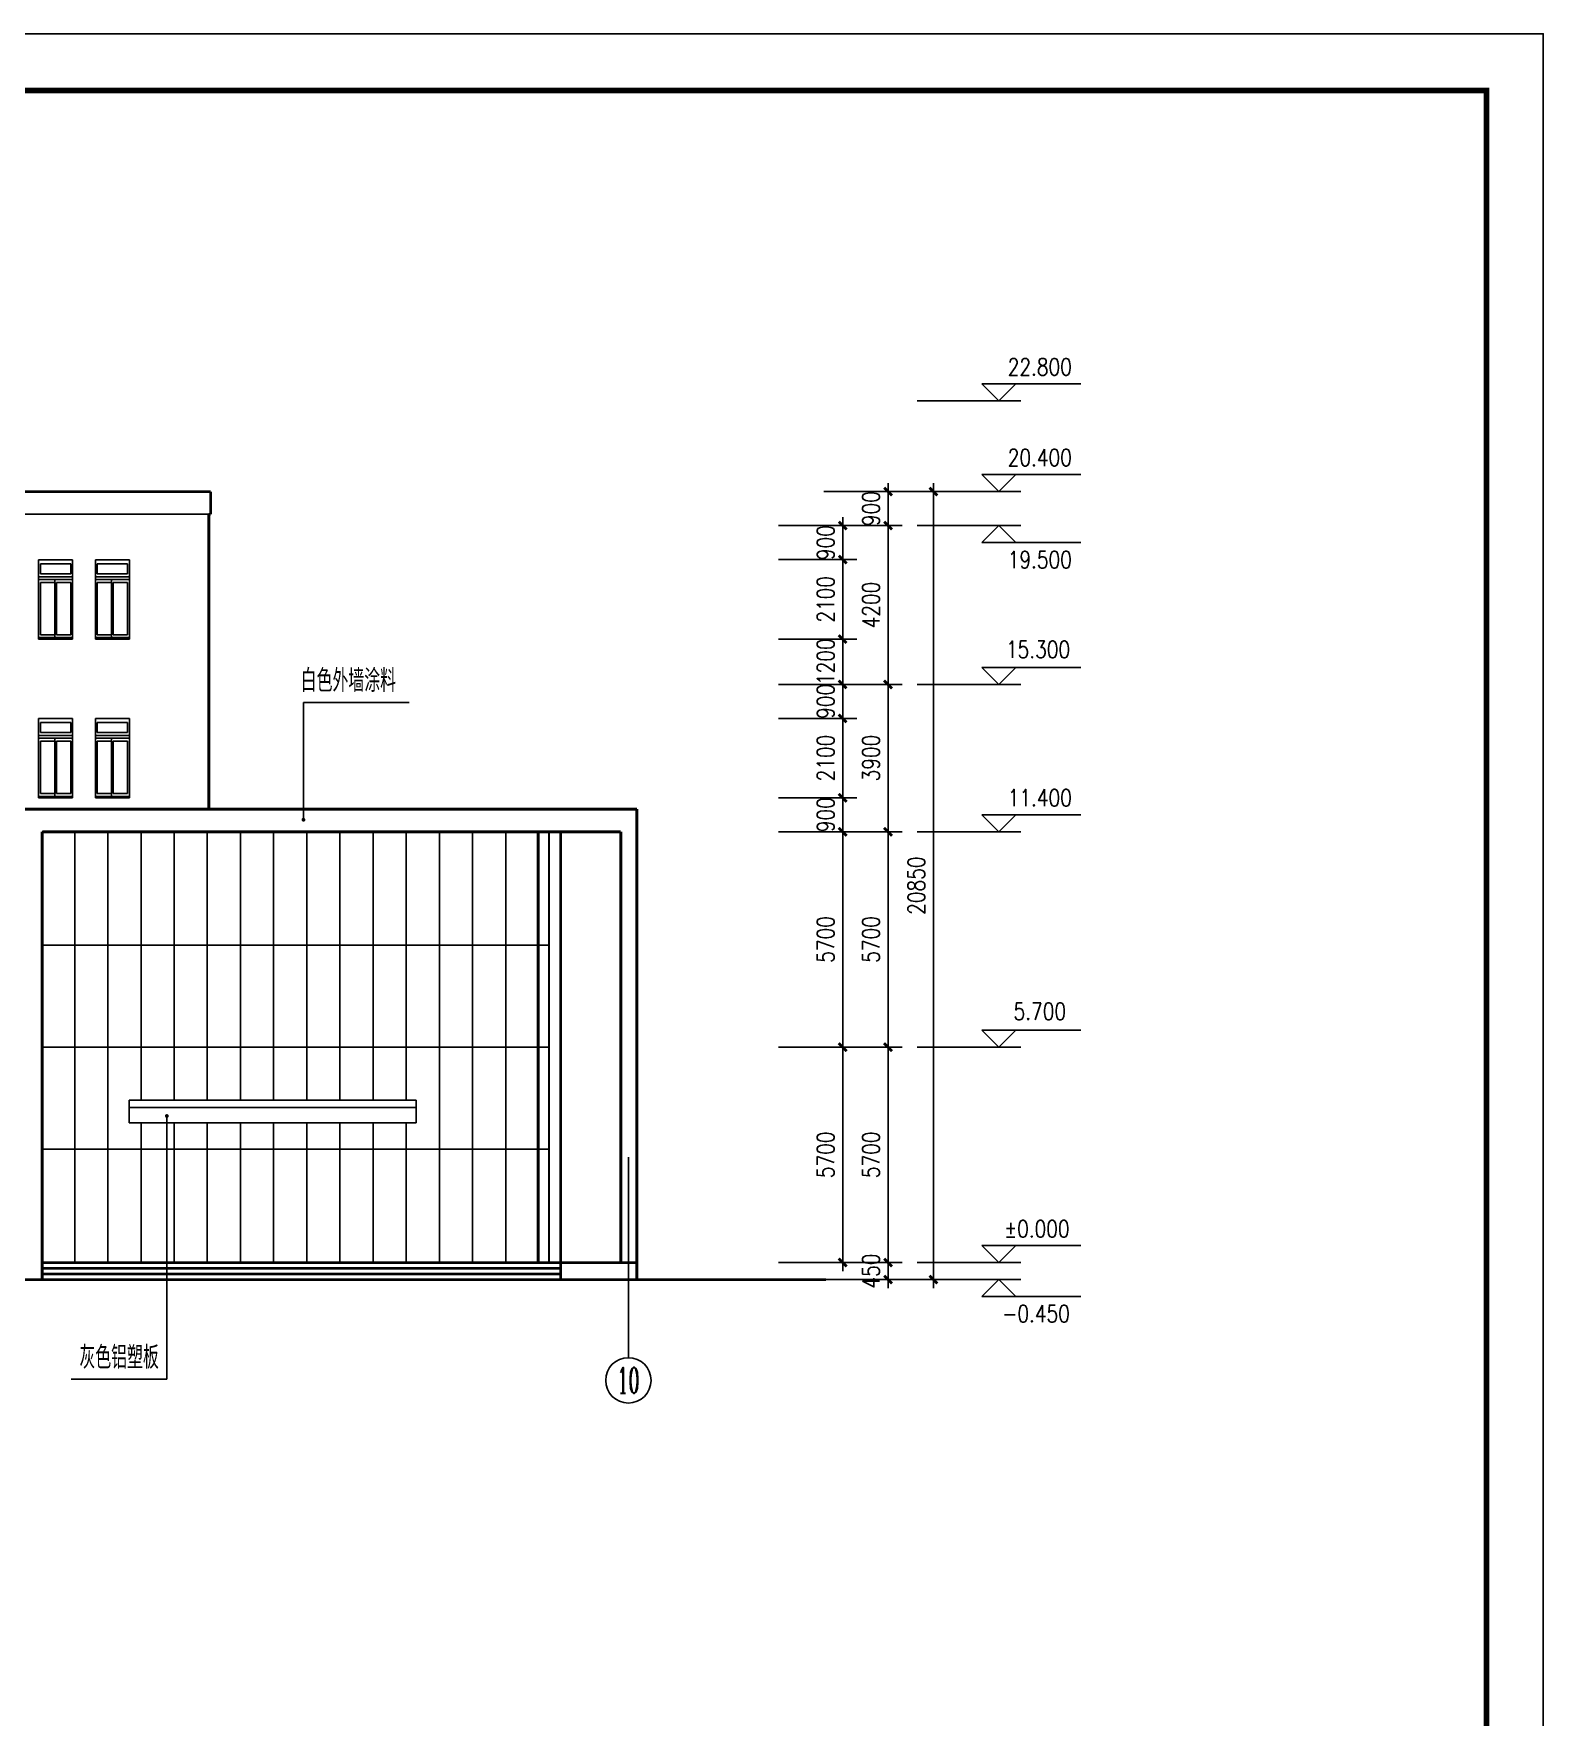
# Model space of a CAD drawing. Extents: x -55219 to 470149, y 494712 to 780039.
# Drawn here: x 30996 to 70931, y 539262 to 583812 of the extents above; entities that cross this region are included whole.
import ezdxf
from ezdxf.enums import TextEntityAlignment as Align

# ---------------------------------------------------------------- set-up
doc = ezdxf.new("R2010")
doc.units = 0
doc.header["$LTSCALE"] = 1500
doc.header["$MEASUREMENT"] = 0
doc.layers.get('0').update_dxf_attribs({"linetype": 'CONTINUOUS'})
doc.layers.get('DEFPOINTS').update_dxf_attribs({"linetype": 'CONTINUOUS'})
for name, color, linetype in [('AXIS_TEXT', 7, 'CONTINUOUS'), ('LVTRY', 6, 'CONTINUOUS'), ('PUB_TITLE', 4, 'CONTINUOUS')]:
    doc.layers.add(name, color=color, linetype=linetype)
doc.styles.add('_HZTXT', font='txt.shx', dxfattribs={"width": 0.8, "bigfont": 'hztxt.shx'})
doc.styles.add('COMPLEX', font='COMPLEX')
doc.styles.add('DIM_FONT', font='SIMPLEX.shx', dxfattribs={"width": 0.8})
doc.dimstyles.new('DIMB150', dxfattribs={"dimscale": 1.5, "dimtxt": 300, "dimasz": 1, "dimexe": 250, "dimexo": 300, "dimgap": 150, "dimtad": 1, "dimdec": 0, "dimzin": 0, "dimdsep": 46, "dimtxsty": 'DIM_FONT', "dimblk": '_DIMX', "dimcen": 0.09, "dimse2": 1, "dimclrt": 7, "dimadec": 0, "dimazin": 0, "dimtfac": 1, "dimtdec": 0, "dimtix": 1, "dimtmove": 2, "dimatfit": 3, "dimldrblk": '_DIMX', "dimfxl": 1, "dimtolj": 1, "dimtzin": 0, "dimarcsym": 0})
doc.dimstyles.new('DIMN150', dxfattribs={"dimscale": 1.5, "dimtxt": 300, "dimasz": 1, "dimexe": 250, "dimexo": 300, "dimgap": 150, "dimtad": 1, "dimdec": 0, "dimzin": 0, "dimdsep": 46, "dimtxsty": 'DIM_FONT', "dimblk": '_DIMX', "dimcen": 0.09, "dimclrt": 7, "dimadec": 0, "dimazin": 0, "dimtfac": 1, "dimtdec": 0, "dimtix": 1, "dimtmove": 2, "dimatfit": 3, "dimldrblk": '_DIMX', "dimfxl": 1, "dimtolj": 1, "dimtzin": 0, "dimarcsym": 0})

# ---------------------------------------------------------------- blocks, each defined once
blk = doc.blocks.new('_AXISO')
blk.add_circle((0, 0), 0.5)
at = {"layer": 'AXIS_TEXT', "style": 'COMPLEX', "width": 1.041667}
blk.add_attdef('A', text='', height=0.56, dxfattribs=at).set_placement((-0.25, -0.28), (0.25, -0.28), align=Align.FIT)
blk = doc.blocks.new('_DIMX')
blk.add_line((-150, 0), (150, 0))
at = {"const_width": 50}
blk.add_lwpolyline([(-70, -70), (70, 70)], dxfattribs=at)
blk = doc.blocks.new('*D744')
at = {"color": 0, "linetype": 'ByBlock'}
for p, q in [((50700, 563594), (52771, 563594)), ((52396, 563595), (52396, 563597)), ((52396, 563594), (52396, 562694)), ((50700, 562694), (52771, 562694)), ((52396, 562692), (52396, 562691))]:
    blk.add_line(p, q, dxfattribs=at)
at = {"layer": 'DEFPOINTS', "color": 0, "linetype": 'ByBlock'}
for p in [(50250, 563594), (50250, 562694), (52396, 562694)]:
    blk.add_point(p, dxfattribs=at)
at = {"color": 0, "linetype": 'ByBlock', "xscale": 1.5, "yscale": 1.5, "zscale": 1.5}
for p, rotation in [((52396, 563594), 270), ((52396, 562694), 90)]:
    blk.add_blockref('_DIMX', p, dxfattribs=dict(at, rotation=rotation))
at = {"color": 7, "linetype": 'ByBlock', "insert": (51946, 563144), "char_height": 450, "attachment_point": 5, "rotation": 90, "style": 'DIM_FONT'}
blk.add_mtext('\\A1;900', dxfattribs=at)
blk = doc.blocks.new('*D743')
at = {"color": 0, "linetype": 'ByBlock'}
for p, q in [((50700, 565694), (52771, 565694)), ((52396, 565692), (52396, 563595)), ((50700, 563594), (52771, 563594))]:
    blk.add_line(p, q, dxfattribs=at)
at = {"layer": 'DEFPOINTS', "color": 0, "linetype": 'ByBlock'}
for p in [(50250, 565694), (50250, 563594), (52396, 563594)]:
    blk.add_point(p, dxfattribs=at)
at = {"color": 0, "linetype": 'ByBlock', "xscale": 1.5, "yscale": 1.5, "zscale": 1.5}
for p, rotation in [((52396, 565694), 90), ((52396, 563594), 270)]:
    blk.add_blockref('_DIMX', p, dxfattribs=dict(at, rotation=rotation))
at = {"color": 7, "linetype": 'ByBlock', "insert": (51946, 564644), "char_height": 450, "attachment_point": 5, "rotation": 90, "style": 'DIM_FONT'}
blk.add_mtext('\\A1;2100', dxfattribs=at)
blk = doc.blocks.new('*D738')
at = {"color": 0, "linetype": 'ByBlock'}
for p, q in [((50700, 566594), (52771, 566594)), ((52396, 566595), (52396, 566597)), ((52396, 566594), (52396, 565694)), ((50700, 565694), (52771, 565694)), ((52396, 565692), (52396, 565691))]:
    blk.add_line(p, q, dxfattribs=at)
at = {"layer": 'DEFPOINTS', "color": 0, "linetype": 'ByBlock'}
for p in [(50250, 566594), (50250, 565694), (52396, 565694)]:
    blk.add_point(p, dxfattribs=at)
at = {"color": 0, "linetype": 'ByBlock', "xscale": 1.5, "yscale": 1.5, "zscale": 1.5}
for p, rotation in [((52396, 566594), 270), ((52396, 565694), 90)]:
    blk.add_blockref('_DIMX', p, dxfattribs=dict(at, rotation=rotation))
at = {"color": 7, "linetype": 'ByBlock', "insert": (51946, 566144), "char_height": 450, "attachment_point": 5, "rotation": 90, "style": 'DIM_FONT'}
blk.add_mtext('\\A1;900', dxfattribs=at)
blk = doc.blocks.new('*D742')
at = {"color": 0, "linetype": 'ByBlock'}
for p, q in [((50700, 567794), (52771, 567794)), ((52396, 567795), (52396, 567797)), ((52396, 567794), (52396, 566594)), ((50700, 566594), (52771, 566594)), ((52396, 566592), (52396, 566591))]:
    blk.add_line(p, q, dxfattribs=at)
at = {"layer": 'DEFPOINTS', "color": 0, "linetype": 'ByBlock'}
for p in [(50250, 567794), (50250, 566594), (52396, 566594)]:
    blk.add_point(p, dxfattribs=at)
at = {"color": 0, "linetype": 'ByBlock', "xscale": 1.5, "yscale": 1.5, "zscale": 1.5}
for p, rotation in [((52396, 567794), 270), ((52396, 566594), 90)]:
    blk.add_blockref('_DIMX', p, dxfattribs=dict(at, rotation=rotation))
at = {"color": 7, "linetype": 'ByBlock', "insert": (51946, 567194), "char_height": 450, "attachment_point": 5, "rotation": 90, "style": 'DIM_FONT'}
blk.add_mtext('\\A1;1200', dxfattribs=at)
blk = doc.blocks.new('*D741')
at = {"color": 0, "linetype": 'ByBlock'}
for p, q in [((50700, 569894), (52771, 569894)), ((52396, 569892), (52396, 567795)), ((50700, 567794), (52771, 567794))]:
    blk.add_line(p, q, dxfattribs=at)
at = {"layer": 'DEFPOINTS', "color": 0, "linetype": 'ByBlock'}
for p in [(50250, 569894), (50250, 567794), (52396, 567794)]:
    blk.add_point(p, dxfattribs=at)
at = {"color": 0, "linetype": 'ByBlock', "xscale": 1.5, "yscale": 1.5, "zscale": 1.5}
for p, rotation in [((52396, 569894), 90), ((52396, 567794), 270)]:
    blk.add_blockref('_DIMX', p, dxfattribs=dict(at, rotation=rotation))
at = {"color": 7, "linetype": 'ByBlock', "insert": (51946, 568844), "char_height": 450, "attachment_point": 5, "rotation": 90, "style": 'DIM_FONT'}
blk.add_mtext('\\A1;2100', dxfattribs=at)
blk = doc.blocks.new('*D737')
at = {"color": 0, "linetype": 'ByBlock'}
for p, q in [((50700, 570794), (52771, 570794)), ((52396, 570795), (52396, 570797)), ((52396, 570794), (52396, 569894)), ((50700, 569894), (52771, 569894)), ((52396, 569892), (52396, 569891))]:
    blk.add_line(p, q, dxfattribs=at)
at = {"layer": 'DEFPOINTS', "color": 0, "linetype": 'ByBlock'}
for p in [(50250, 570794), (50250, 569894), (52396, 569894)]:
    blk.add_point(p, dxfattribs=at)
at = {"color": 0, "linetype": 'ByBlock', "xscale": 1.5, "yscale": 1.5, "zscale": 1.5}
for p, rotation in [((52396, 570794), 270), ((52396, 569894), 90)]:
    blk.add_blockref('_DIMX', p, dxfattribs=dict(at, rotation=rotation))
at = {"color": 7, "linetype": 'ByBlock', "insert": (51946, 570344), "char_height": 450, "attachment_point": 5, "rotation": 90, "style": 'DIM_FONT'}
blk.add_mtext('\\A1;900', dxfattribs=at)
blk = doc.blocks.new('*D731')
at = {"color": 0, "linetype": 'ByBlock'}
for p, q in [((51900, 570794), (53971, 570794)), ((53596, 570792), (53596, 566595)), ((51900, 566594), (53971, 566594))]:
    blk.add_line(p, q, dxfattribs=at)
at = {"layer": 'DEFPOINTS', "color": 0, "linetype": 'ByBlock'}
for p in [(51450, 570794), (51450, 566594), (53596, 566594)]:
    blk.add_point(p, dxfattribs=at)
at = {"color": 0, "linetype": 'ByBlock', "xscale": 1.5, "yscale": 1.5, "zscale": 1.5}
for p, rotation in [((53596, 570794), 90), ((53596, 566594), 270)]:
    blk.add_blockref('_DIMX', p, dxfattribs=dict(at, rotation=rotation))
at = {"color": 7, "linetype": 'ByBlock', "insert": (53146, 568694), "char_height": 450, "attachment_point": 5, "rotation": 90, "style": 'DIM_FONT'}
blk.add_mtext('\\A1;4200', dxfattribs=at)
blk = doc.blocks.new('*D740')
at = {"color": 0, "linetype": 'ByBlock'}
for p, q in [((50700, 556994), (52771, 556994)), ((52396, 556992), (52396, 551295)), ((50700, 551294), (52771, 551294))]:
    blk.add_line(p, q, dxfattribs=at)
at = {"layer": 'DEFPOINTS', "color": 0, "linetype": 'ByBlock'}
for p in [(50250, 556994), (50250, 551294), (52396, 551294)]:
    blk.add_point(p, dxfattribs=at)
at = {"color": 0, "linetype": 'ByBlock', "xscale": 1.5, "yscale": 1.5, "zscale": 1.5}
for p, rotation in [((52396, 556994), 90), ((52396, 551294), 270)]:
    blk.add_blockref('_DIMX', p, dxfattribs=dict(at, rotation=rotation))
at = {"color": 7, "linetype": 'ByBlock', "insert": (51946, 554144), "char_height": 450, "attachment_point": 5, "rotation": 90, "style": 'DIM_FONT'}
blk.add_mtext('\\A1;5700', dxfattribs=at)
blk = doc.blocks.new('*D739')
at = {"color": 0, "linetype": 'ByBlock'}
for p, q in [((50700, 562694), (52771, 562694)), ((52396, 562692), (52396, 556995)), ((50700, 556994), (52771, 556994))]:
    blk.add_line(p, q, dxfattribs=at)
at = {"layer": 'DEFPOINTS', "color": 0, "linetype": 'ByBlock'}
for p in [(50250, 562694), (50250, 556994), (52396, 556994)]:
    blk.add_point(p, dxfattribs=at)
at = {"color": 0, "linetype": 'ByBlock', "xscale": 1.5, "yscale": 1.5, "zscale": 1.5}
for p, rotation in [((52396, 562694), 90), ((52396, 556994), 270)]:
    blk.add_blockref('_DIMX', p, dxfattribs=dict(at, rotation=rotation))
at = {"color": 7, "linetype": 'ByBlock', "insert": (51946, 559844), "char_height": 450, "attachment_point": 5, "rotation": 90, "style": 'DIM_FONT'}
blk.add_mtext('\\A1;5700', dxfattribs=at)
blk = doc.blocks.new('*D736')
at = {"color": 0, "linetype": 'ByBlock'}
for p, q in [((51900, 571694), (53971, 571694)), ((53596, 571695), (53596, 571697)), ((53596, 571694), (53596, 570794)), ((53596, 570792), (53596, 570791))]:
    blk.add_line(p, q, dxfattribs=at)
at = {"layer": 'DEFPOINTS', "color": 0, "linetype": 'ByBlock'}
for p in [(51450, 571694), (51450, 570794), (53596, 570794)]:
    blk.add_point(p, dxfattribs=at)
at = {"color": 0, "linetype": 'ByBlock', "xscale": 1.5, "yscale": 1.5, "zscale": 1.5}
for p, rotation in [((53596, 571694), 270), ((53596, 570794), 90)]:
    blk.add_blockref('_DIMX', p, dxfattribs=dict(at, rotation=rotation))
at = {"color": 7, "linetype": 'ByBlock', "insert": (53146, 571244), "char_height": 450, "attachment_point": 5, "rotation": 90, "style": 'DIM_FONT'}
blk.add_mtext('\\A1;900', dxfattribs=at)
blk = doc.blocks.new('*D735')
at = {"color": 0, "linetype": 'ByBlock'}
for p, q in [((51900, 566594), (53971, 566594)), ((53596, 566592), (53596, 562695)), ((51900, 562694), (53971, 562694))]:
    blk.add_line(p, q, dxfattribs=at)
at = {"layer": 'DEFPOINTS', "color": 0, "linetype": 'ByBlock'}
for p in [(51450, 566594), (51450, 562694), (53596, 562694)]:
    blk.add_point(p, dxfattribs=at)
at = {"color": 0, "linetype": 'ByBlock', "xscale": 1.5, "yscale": 1.5, "zscale": 1.5}
for p, rotation in [((53596, 566594), 90), ((53596, 562694), 270)]:
    blk.add_blockref('_DIMX', p, dxfattribs=dict(at, rotation=rotation))
at = {"color": 7, "linetype": 'ByBlock', "insert": (53146, 564644), "char_height": 450, "attachment_point": 5, "rotation": 90, "style": 'DIM_FONT'}
blk.add_mtext('\\A1;3900', dxfattribs=at)
blk = doc.blocks.new('*D734')
at = {"color": 0, "linetype": 'ByBlock'}
for p, q in [((51900, 562694), (53971, 562694)), ((53596, 562692), (53596, 556995)), ((51900, 556994), (53971, 556994))]:
    blk.add_line(p, q, dxfattribs=at)
at = {"layer": 'DEFPOINTS', "color": 0, "linetype": 'ByBlock'}
for p in [(51450, 562694), (51450, 556994), (53596, 556994)]:
    blk.add_point(p, dxfattribs=at)
at = {"color": 0, "linetype": 'ByBlock', "xscale": 1.5, "yscale": 1.5, "zscale": 1.5}
for p, rotation in [((53596, 562694), 90), ((53596, 556994), 270)]:
    blk.add_blockref('_DIMX', p, dxfattribs=dict(at, rotation=rotation))
at = {"color": 7, "linetype": 'ByBlock', "insert": (53146, 559844), "char_height": 450, "attachment_point": 5, "rotation": 90, "style": 'DIM_FONT'}
blk.add_mtext('\\A1;5700', dxfattribs=at)
blk = doc.blocks.new('*D733')
at = {"color": 0, "linetype": 'ByBlock'}
for p, q in [((51900, 556994), (53971, 556994)), ((53596, 556992), (53596, 551295)), ((51900, 551294), (53971, 551294))]:
    blk.add_line(p, q, dxfattribs=at)
at = {"layer": 'DEFPOINTS', "color": 0, "linetype": 'ByBlock'}
for p in [(51450, 556994), (51450, 551294), (53596, 551294)]:
    blk.add_point(p, dxfattribs=at)
at = {"color": 0, "linetype": 'ByBlock', "xscale": 1.5, "yscale": 1.5, "zscale": 1.5}
for p, rotation in [((53596, 556994), 90), ((53596, 551294), 270)]:
    blk.add_blockref('_DIMX', p, dxfattribs=dict(at, rotation=rotation))
at = {"color": 7, "linetype": 'ByBlock', "insert": (53146, 554144), "char_height": 450, "attachment_point": 5, "rotation": 90, "style": 'DIM_FONT'}
blk.add_mtext('\\A1;5700', dxfattribs=at)
blk = doc.blocks.new('*D732')
at = {"color": 0, "linetype": 'ByBlock'}
for p, q in [((51900, 551294), (53971, 551294)), ((53596, 551295), (53596, 551297)), ((53596, 551294), (53596, 550844)), ((51900, 550844), (53971, 550844)), ((53596, 550842), (53596, 550841))]:
    blk.add_line(p, q, dxfattribs=at)
at = {"layer": 'DEFPOINTS', "color": 0, "linetype": 'ByBlock'}
for p in [(51450, 551294), (51450, 550844), (53596, 550844)]:
    blk.add_point(p, dxfattribs=at)
at = {"color": 0, "linetype": 'ByBlock', "xscale": 1.5, "yscale": 1.5, "zscale": 1.5}
for p, rotation in [((53596, 551294), 270), ((53596, 550844), 90)]:
    blk.add_blockref('_DIMX', p, dxfattribs=dict(at, rotation=rotation))
at = {"color": 7, "linetype": 'ByBlock', "insert": (53146, 551069), "char_height": 450, "attachment_point": 5, "rotation": 90, "style": 'DIM_FONT'}
blk.add_mtext('\\A1;450', dxfattribs=at)
blk = doc.blocks.new('*D730')
at = {"color": 0, "linetype": 'ByBlock'}
for p, q in [((53100, 571694), (55171, 571694)), ((54796, 571692), (54796, 550845)), ((53100, 550844), (55171, 550844))]:
    blk.add_line(p, q, dxfattribs=at)
at = {"layer": 'DEFPOINTS', "color": 0, "linetype": 'ByBlock'}
for p in [(52650, 571694), (52650, 550844), (54796, 550844)]:
    blk.add_point(p, dxfattribs=at)
at = {"color": 0, "linetype": 'ByBlock', "xscale": 1.5, "yscale": 1.5, "zscale": 1.5}
for p, rotation in [((54796, 571694), 90), ((54796, 550844), 270)]:
    blk.add_blockref('_DIMX', p, dxfattribs=dict(at, rotation=rotation))
at = {"color": 7, "linetype": 'ByBlock', "insert": (54346, 561269), "char_height": 450, "attachment_point": 5, "rotation": 90, "style": 'DIM_FONT'}
blk.add_mtext('\\A1;20850', dxfattribs=at)

msp = doc.modelspace()

# ---------------------------------------------------------------- linework, layer by layer
at = {"layer": 'LVTRY', "color": 7}
for p, q in [((56075.7, 574543.5), (56975.7, 574543.5)), ((56525.7, 574093.5), (56075.7, 574543.5)), ((56525.7, 574543.5), (58694.2, 574543.5)), ((56975.7, 574543.5), (56525.7, 574093.5)), ((57111, 574093.5), (54368.7, 574093.5)), ((56075.7, 572143.5), (56975.7, 572143.5)), ((56525.7, 571693.5), (56075.7, 572143.5)), ((56525.7, 572143.5), (58694.2, 572143.5)), ((56975.7, 572143.5), (56525.7, 571693.5)), ((57111, 571693.5), (54368.7, 571693.5)), ((-20423.1, 571093.5), (35676.9, 571093.5)), ((57111, 570793.5), (54368.7, 570793.5)), ((56525.7, 570793.5), (56075.7, 570343.5)), ((56975.7, 570343.5), (56525.7, 570793.5)), ((56075.7, 570343.5), (56975.7, 570343.5)), ((56525.7, 570343.5), (58694.2, 570343.5)), ((31126.7, 569893.5), (31126.7, 567793.5)), ((32026.7, 569893.5), (31126.7, 569893.5)), ((32026.7, 569893.5), (31126.7, 569893.5)), ((31126.7, 569893.5), (32026.7, 569893.5)), ((32026.7, 569893.5), (31126.7, 569893.5)), ((32026.7, 569893.5), (31126.7, 569893.5)), ((31126.7, 569893.5), (31126.7, 569443.5)), ((31126.7, 569443.5), (31126.7, 569893.5)), ((31126.7, 569893.5), (31126.7, 569443.5)), ((31126.7, 569443.5), (31126.7, 569893.5)), ((31126.7, 569443.5), (31126.7, 569893.5)), ((32026.7, 569893.5), (32026.7, 567793.5)), ((32026.7, 569443.5), (32026.7, 569893.5)), ((32026.7, 569893.5), (32026.7, 569443.5)), ((32026.7, 569893.5), (32026.7, 569443.5)), ((32026.7, 569893.5), (32026.7, 569443.5)), ((32026.7, 569893.5), (32026.7, 569443.5)), ((32626.7, 569443.5), (32626.7, 569893.5)), ((32626.7, 569443.5), (32626.7, 569893.5)), ((32626.7, 569893.5), (32626.7, 569443.5)), ((32626.7, 569443.5), (32626.7, 569893.5)), ((32626.7, 569893.5), (32626.7, 569443.5)), ((33526.7, 569893.5), (32626.7, 569893.5)), ((33526.7, 569893.5), (32626.7, 569893.5)), ((32626.7, 569893.5), (33526.7, 569893.5)), ((33526.7, 569893.5), (32626.7, 569893.5)), ((33526.7, 569893.5), (32626.7, 569893.5)), ((32626.7, 569893.5), (32626.7, 567793.5)), ((33526.7, 569893.5), (33526.7, 569443.5)), ((33526.7, 569893.5), (33526.7, 569443.5)), ((33526.7, 569893.5), (33526.7, 569443.5)), ((33526.7, 569893.5), (33526.7, 569443.5)), ((33526.7, 569443.5), (33526.7, 569893.5)), ((33526.7, 569893.5), (33526.7, 567793.5)), ((31126.7, 567793.5), (31126.7, 569443.5)), ((31126.7, 567793.5), (31126.7, 569443.5)), ((31126.7, 569443.5), (32026.7, 569443.5)), ((32026.7, 569443.5), (31126.7, 569443.5)), ((32026.7, 569443.5), (31126.7, 569443.5)), ((31126.7, 569368.5), (31126.7, 567831)), ((31126.7, 569368.5), (31126.7, 567831)), ((32026.7, 569368.5), (31126.7, 569368.5)), ((32026.7, 569368.5), (31126.7, 569368.5)), ((31979.3, 569781), (31174, 569781)), ((31979.3, 569781), (31174, 569781)), ((31174, 569518.5), (31174, 569781)), ((31174, 569518.5), (31174, 569781)), ((31174, 569518.5), (31979.3, 569518.5)), ((31174, 569518.5), (31979.3, 569518.5)), ((31553, 567831), (31553, 569368.5)), ((31553, 567831), (31553, 569368.5)), ((31553, 569368.5), (32026.7, 569368.5)), ((31979.3, 569518.5), (31979.3, 569781)), ((31979.3, 569518.5), (31979.3, 569781)), ((32026.7, 569443.5), (32026.7, 567793.5)), ((32026.7, 569443.5), (32026.7, 567793.5)), ((32026.7, 567831), (32026.7, 569368.5)), ((32026.7, 569368.5), (32026.7, 567831)), ((32026.7, 569368.5), (32026.7, 567831)), ((33526.7, 569443.5), (32626.7, 569443.5)), ((33526.7, 569443.5), (32626.7, 569443.5)), ((32626.7, 569443.5), (33526.7, 569443.5)), ((32626.7, 567793.5), (32626.7, 569443.5)), ((32626.7, 567793.5), (32626.7, 569443.5)), ((33526.7, 569368.5), (32626.7, 569368.5)), ((33526.7, 569368.5), (32626.7, 569368.5)), ((32626.7, 569368.5), (32626.7, 567831)), ((32626.7, 569368.5), (32626.7, 567831)), ((32674, 569518.5), (32674, 569781)), ((32674, 569518.5), (32674, 569781)), ((33479.3, 569781), (32674, 569781)), ((33479.3, 569781), (32674, 569781)), ((32674, 569518.5), (33479.3, 569518.5)), ((32674, 569518.5), (33479.3, 569518.5)), ((33053, 569368.5), (33526.7, 569368.5)), ((33053, 567831), (33053, 569368.5)), ((33053, 567831), (33053, 569368.5)), ((33479.3, 569518.5), (33479.3, 569781)), ((33479.3, 569518.5), (33479.3, 569781)), ((33526.7, 569443.5), (33526.7, 567793.5)), ((33526.7, 569443.5), (33526.7, 567793.5)), ((33526.7, 569368.5), (33526.7, 567831)), ((33526.7, 569368.5), (33526.7, 567831)), ((33526.7, 567831), (33526.7, 569368.5)), ((31174, 569293.5), (31174, 567906)), ((31174, 569293.5), (31174, 567906)), ((31553, 569293.5), (31174, 569293.5)), ((31553, 569293.5), (31174, 569293.5)), ((31600.4, 569293.5), (31600.4, 567906)), ((31600.4, 569293.5), (31600.4, 567906)), ((31979.3, 569293.5), (31600.4, 569293.5)), ((31979.3, 569293.5), (31600.4, 569293.5)), ((31979.3, 567906), (31979.3, 569293.5)), ((31979.3, 567906), (31979.3, 569293.5)), ((33053, 569293.5), (32674, 569293.5)), ((33053, 569293.5), (32674, 569293.5)), ((32674, 569293.5), (32674, 567906)), ((32674, 569293.5), (32674, 567906)), ((33479.3, 569293.5), (33100.4, 569293.5)), ((33479.3, 569293.5), (33100.4, 569293.5)), ((33100.4, 569293.5), (33100.4, 567906)), ((33100.4, 569293.5), (33100.4, 567906)), ((33479.3, 567906), (33479.3, 569293.5)), ((33479.3, 567906), (33479.3, 569293.5)), ((31126.7, 567831), (32026.7, 567831)), ((31126.7, 567831), (32026.7, 567831)), ((32026.7, 567793.5), (31126.7, 567793.5)), ((32026.7, 567793.5), (31126.7, 567793.5)), ((32026.7, 567793.5), (31126.7, 567793.5)), ((31126.7, 567793.5), (31126.7, 567793.5)), ((31174, 567906), (31553, 567906)), ((31174, 567906), (31553, 567906)), ((32026.7, 567831), (31553, 567831)), ((31600.4, 567906), (31979.3, 567906)), ((31600.4, 567906), (31979.3, 567906)), ((32626.7, 567831), (33526.7, 567831)), ((32626.7, 567831), (33526.7, 567831)), ((32626.7, 567793.5), (32626.7, 567793.5)), ((33526.7, 567793.5), (32626.7, 567793.5)), ((33526.7, 567793.5), (32626.7, 567793.5)), ((33526.7, 567793.5), (32626.7, 567793.5)), ((32674, 567906), (33053, 567906)), ((32674, 567906), (33053, 567906)), ((33526.7, 567831), (33053, 567831)), ((33100.4, 567906), (33479.3, 567906)), ((33100.4, 567906), (33479.3, 567906)), ((56075.7, 567043.5), (56975.7, 567043.5)), ((56525.7, 566593.5), (56075.7, 567043.5)), ((56525.7, 567043.5), (58694.2, 567043.5)), ((56975.7, 567043.5), (56525.7, 566593.5)), ((57111, 566593.5), (54368.7, 566593.5)), ((40926.5, 566111), (38132.4, 566111)), ((38132.4, 566111), (38132.4, 563011.2)), ((31126.7, 565693.5), (31126.7, 563593.5)), ((32026.7, 565693.5), (31126.7, 565693.5)), ((32026.7, 565693.5), (31126.7, 565693.5)), ((31126.7, 565693.5), (32026.7, 565693.5)), ((32026.7, 565693.5), (31126.7, 565693.5)), ((32026.7, 565693.5), (31126.7, 565693.5)), ((31126.7, 565693.5), (31126.7, 565243.5)), ((31126.7, 565243.5), (31126.7, 565693.5)), ((31126.7, 565693.5), (31126.7, 565243.5)), ((31126.7, 565243.5), (31126.7, 565693.5)), ((31126.7, 565243.5), (31126.7, 565693.5)), ((31979.3, 565581), (31174, 565581)), ((31979.3, 565581), (31174, 565581)), ((31174, 565318.5), (31174, 565581)), ((31174, 565318.5), (31174, 565581)), ((31979.3, 565318.5), (31979.3, 565581)), ((31979.3, 565318.5), (31979.3, 565581)), ((32026.7, 565693.5), (32026.7, 563593.5)), ((32026.7, 565243.5), (32026.7, 565693.5)), ((32026.7, 565693.5), (32026.7, 565243.5)), ((32026.7, 565693.5), (32026.7, 565243.5)), ((32026.7, 565693.5), (32026.7, 565243.5)), ((32026.7, 565693.5), (32026.7, 565243.5)), ((32626.7, 565243.5), (32626.7, 565693.5)), ((32626.7, 565243.5), (32626.7, 565693.5)), ((32626.7, 565693.5), (32626.7, 565243.5)), ((32626.7, 565243.5), (32626.7, 565693.5)), ((32626.7, 565693.5), (32626.7, 565243.5)), ((33526.7, 565693.5), (32626.7, 565693.5)), ((33526.7, 565693.5), (32626.7, 565693.5)), ((32626.7, 565693.5), (33526.7, 565693.5)), ((33526.7, 565693.5), (32626.7, 565693.5)), ((33526.7, 565693.5), (32626.7, 565693.5)), ((32626.7, 565693.5), (32626.7, 563593.5)), ((32674, 565318.5), (32674, 565581)), ((32674, 565318.5), (32674, 565581)), ((33479.3, 565581), (32674, 565581)), ((33479.3, 565581), (32674, 565581)), ((33479.3, 565318.5), (33479.3, 565581)), ((33479.3, 565318.5), (33479.3, 565581)), ((33526.7, 565693.5), (33526.7, 565243.5)), ((33526.7, 565693.5), (33526.7, 565243.5)), ((33526.7, 565693.5), (33526.7, 565243.5)), ((33526.7, 565693.5), (33526.7, 565243.5)), ((33526.7, 565243.5), (33526.7, 565693.5)), ((33526.7, 565693.5), (33526.7, 563593.5)), ((31126.7, 563593.5), (31126.7, 565243.5)), ((31126.7, 563593.5), (31126.7, 565243.5)), ((31126.7, 565243.5), (32026.7, 565243.5)), ((32026.7, 565243.5), (31126.7, 565243.5)), ((32026.7, 565243.5), (31126.7, 565243.5)), ((31126.7, 565168.5), (31126.7, 563631)), ((31126.7, 565168.5), (31126.7, 563631)), ((32026.7, 565168.5), (31126.7, 565168.5)), ((32026.7, 565168.5), (31126.7, 565168.5)), ((31174, 565318.5), (31979.3, 565318.5)), ((31174, 565318.5), (31979.3, 565318.5)), ((31174, 565093.5), (31174, 563706)), ((31174, 565093.5), (31174, 563706)), ((31553, 565093.5), (31174, 565093.5)), ((31553, 565093.5), (31174, 565093.5)), ((31553, 563631), (31553, 565168.5)), ((31553, 563631), (31553, 565168.5)), ((31553, 565168.5), (32026.7, 565168.5)), ((31600.4, 565093.5), (31600.4, 563706)), ((31600.4, 565093.5), (31600.4, 563706)), ((31979.3, 565093.5), (31600.4, 565093.5)), ((31979.3, 565093.5), (31600.4, 565093.5)), ((31979.3, 563706), (31979.3, 565093.5)), ((31979.3, 563706), (31979.3, 565093.5)), ((32026.7, 565243.5), (32026.7, 563593.5)), ((32026.7, 565243.5), (32026.7, 563593.5)), ((32026.7, 563631), (32026.7, 565168.5)), ((32026.7, 565168.5), (32026.7, 563631)), ((32026.7, 565168.5), (32026.7, 563631)), ((33526.7, 565243.5), (32626.7, 565243.5)), ((33526.7, 565243.5), (32626.7, 565243.5)), ((32626.7, 565243.5), (33526.7, 565243.5)), ((32626.7, 563593.5), (32626.7, 565243.5)), ((32626.7, 563593.5), (32626.7, 565243.5)), ((33526.7, 565168.5), (32626.7, 565168.5)), ((33526.7, 565168.5), (32626.7, 565168.5)), ((32626.7, 565168.5), (32626.7, 563631)), ((32626.7, 565168.5), (32626.7, 563631)), ((32674, 565318.5), (33479.3, 565318.5)), ((32674, 565318.5), (33479.3, 565318.5)), ((33053, 565093.5), (32674, 565093.5)), ((33053, 565093.5), (32674, 565093.5)), ((32674, 565093.5), (32674, 563706)), ((32674, 565093.5), (32674, 563706)), ((33053, 565168.5), (33526.7, 565168.5)), ((33053, 563631), (33053, 565168.5)), ((33053, 563631), (33053, 565168.5)), ((33479.3, 565093.5), (33100.4, 565093.5)), ((33479.3, 565093.5), (33100.4, 565093.5)), ((33100.4, 565093.5), (33100.4, 563706)), ((33100.4, 565093.5), (33100.4, 563706)), ((33479.3, 563706), (33479.3, 565093.5)), ((33479.3, 563706), (33479.3, 565093.5)), ((33526.7, 565243.5), (33526.7, 563593.5)), ((33526.7, 565243.5), (33526.7, 563593.5)), ((33526.7, 565168.5), (33526.7, 563631)), ((33526.7, 565168.5), (33526.7, 563631)), ((33526.7, 563631), (33526.7, 565168.5)), ((31126.7, 563631), (32026.7, 563631)), ((31126.7, 563631), (32026.7, 563631)), ((32026.7, 563593.5), (31126.7, 563593.5)), ((32026.7, 563593.5), (31126.7, 563593.5)), ((32026.7, 563593.5), (31126.7, 563593.5)), ((31126.7, 563593.5), (31126.7, 563593.5)), ((31174, 563706), (31553, 563706)), ((31174, 563706), (31553, 563706)), ((32026.7, 563631), (31553, 563631)), ((31600.4, 563706), (31979.3, 563706)), ((31600.4, 563706), (31979.3, 563706)), ((32626.7, 563631), (33526.7, 563631)), ((32626.7, 563631), (33526.7, 563631)), ((32626.7, 563593.5), (32626.7, 563593.5)), ((33526.7, 563593.5), (32626.7, 563593.5)), ((33526.7, 563593.5), (32626.7, 563593.5)), ((33526.7, 563593.5), (32626.7, 563593.5)), ((32674, 563706), (33053, 563706)), ((32674, 563706), (33053, 563706)), ((33526.7, 563631), (33053, 563631)), ((33100.4, 563706), (33479.3, 563706)), ((33100.4, 563706), (33479.3, 563706)), ((56075.7, 563143.5), (56975.7, 563143.5)), ((56525.7, 562693.5), (56075.7, 563143.5)), ((56525.7, 563143.5), (58694.2, 563143.5)), ((56975.7, 563143.5), (56525.7, 562693.5)), ((31220.9, 562693.5), (44626.9, 562693.5)), ((32080.9, 551293.5), (32080.9, 562693.5)), ((32957.9, 551293.5), (32957.9, 562693.5)), ((33834.9, 555593.5), (33834.9, 562693.5)), ((34711.9, 555593.5), (34711.9, 562693.5)), ((35588.9, 555593.5), (35588.9, 562693.5)), ((36465.9, 555593.5), (36465.9, 562693.5)), ((37342.9, 555593.5), (37342.9, 562693.5)), ((38219.9, 555593.5), (38219.9, 562693.5)), ((39096.9, 555593.5), (39096.9, 562693.5)), ((39973.9, 555593.5), (39973.9, 562693.5)), ((40850.9, 555593.5), (40850.9, 562693.5)), ((41727.9, 551293.5), (41727.9, 562693.5)), ((42604.9, 551293.5), (42604.9, 562693.5)), ((43481.9, 551293.5), (43481.9, 562693.5)), ((44326.9, 560853.8), (44326.9, 562693.5)), ((44326.9, 551293.5), (44326.9, 562693.5)), ((44358.9, 551293.5), (44358.9, 562693.5)), ((57111, 562693.5), (54368.7, 562693.5)), ((31220.9, 559693.5), (44626.9, 559693.5)), ((56075.7, 557443.5), (56975.7, 557443.5)), ((56525.7, 556993.5), (56075.7, 557443.5)), ((56525.7, 557443.5), (58694.2, 557443.5)), ((56975.7, 557443.5), (56525.7, 556993.5)), ((31220.9, 556993.5), (44626.9, 556993.5)), ((57111, 556993.5), (54368.7, 556993.5)), ((33519.2, 555593.5), (33519.2, 554993.5)), ((33519.2, 555593.5), (41117.5, 555593.5)), ((41117.5, 555593.5), (41117.5, 554993.5)), ((33519.2, 555393.5), (41117.5, 555393.5)), ((34518.5, 548211.4), (34518.5, 555174.4)), ((33519.2, 554993.5), (41117.5, 554993.5)), ((33834.9, 551293.5), (33834.9, 554993.5)), ((34711.9, 551293.5), (34711.9, 554993.5)), ((35588.9, 551293.5), (35588.9, 554993.5)), ((36465.9, 551293.5), (36465.9, 554993.5)), ((37342.9, 551293.5), (37342.9, 554993.5)), ((38219.9, 551293.5), (38219.9, 554993.5)), ((39096.9, 551293.5), (39096.9, 554993.5)), ((39973.9, 551293.5), (39973.9, 554993.5)), ((40850.9, 551293.5), (40850.9, 554993.5)), ((31220.9, 554293.5), (44626.9, 554293.5)), ((46726.7, 548778.3), (46726.7, 554086.7)), ((56525.7, 551293.5), (56075.7, 551743.5)), ((56075.7, 551743.5), (56975.7, 551743.5)), ((56975.7, 551743.5), (56525.7, 551293.5)), ((56525.7, 551743.5), (58694.2, 551743.5)), ((57111, 551293.5), (54368.7, 551293.5)), ((57111, 550843.5), (54368.7, 550843.5)), ((56525.7, 550843.5), (56075.7, 550393.5)), ((56975.7, 550393.5), (56525.7, 550843.5)), ((56075.7, 550393.5), (56975.7, 550393.5)), ((56525.7, 550393.5), (58694.2, 550393.5)), ((31983.7, 548211.4), (34518.5, 548211.4))]:
    msp.add_line(p, q, dxfattribs=at)
for points, const_width in [([(-20423.1, 571693.5), (35676.9, 571693.5)], 75), ([(35676.9, 571693.5), (35676.9, 571093.5)], 75), ([(35626.9, 571093.5), (35626.9, 563293.5)], 75), ([(35676.9, 571093.5), (35626.9, 571093.5)], 75), ([(-7573.1, 563293.5), (46951.7, 563293.5)], 75), ([(46951.7, 563293.5), (46951.7, 551293.5)], 75), ([(31220.9, 562693.5), (31220.9, 550843.5)], 75), ([(31220.9, 562693.5), (46527.4, 562693.5)], 75), ([(44626.9, 562693.5), (44626.9, 551293.5)], 50), ([(44937.5, 562693.5), (44937.5, 550843.5)], 75), ([(46527.4, 562693.5), (46527.4, 551293.5)], 75), ([(31220.9, 551293.5), (46951.7, 551293.5)], 75), ([(31220.9, 551143.5), (44937.5, 551143.5)], 75), ([(46951.7, 551293.5), (46951.7, 550843.5)], 75), ([(-26006.9, 550843.5), (51952.2, 550843.5)], 75), ([(31220.9, 550993.5), (44937.5, 550993.5)], 75)]:
    msp.add_lwpolyline(points, dxfattribs=dict(at, const_width=const_width))
at = {"layer": 'LVTRY', "color": 7, "const_width": 49.8}
for points in [[(38107.3, 563011.2, 1), (38157.6, 563011.2, 1)], [(34493.4, 555174.4, 1), (34543.6, 555174.4, 1)]]:
    msp.add_lwpolyline(points, format="xyb", close=True, dxfattribs=at)
at = {"layer": 'PUB_TITLE'}
msp.add_lwpolyline([(-55219.4, 494711.6), (-55219.4, 583811.6), (70930.6, 583811.6), (70930.6, 494711.6)], close=True, dxfattribs=at)
at = {"layer": 'PUB_TITLE', "const_width": 150}
msp.add_lwpolyline([(-51469.4, 496211.6), (69430.6, 496211.6), (69430.6, 582311.6), (-51469.4, 582311.6)], close=True, dxfattribs=at)

# ---------------------------------------------------------------- block references
at = {"layer": 'LVTRY', "color": 7}
ref = msp.add_blockref('_AXISO', (46726.7, 548178.3), dxfattribs=dict(at, xscale=-1200, yscale=1200, zscale=1200, rotation=180))
ref.add_attrib('A', '10', dxfattribs={"layer": 'AXIS_TEXT', "height": 672, "style": 'COMPLEX', "width": 0.646552}).set_placement((46426.7, 547842.3), (47026.7, 547842.3), align=Align.FIT)

# ---------------------------------------------------------------- texts
at = {"layer": 'LVTRY', "color": 7, "style": 'DIM_FONT', "width": 0.8}
for s, p in [('22.800', (57610, 574993.5)), ('20.400', (57610, 572593.5)), ('19.500', (57610, 569893.5)), ('15.300', (57564.8, 567516.8)), ('11.400', (57610, 563593.5)), ('5.700', (57610, 557942.3)), ('%%p0.000', (57535.7, 552187.9)), ('-0.450', (57511.5, 549943.3))]:
    msp.add_text(s, height=450, dxfattribs=at).set_placement(p, align=Align.MIDDLE)
at = {"layer": 'LVTRY', "color": 7, "style": '_HZTXT', "width": 0.7}
for s, p in [('白色外墙涂料', (38060.6, 566393.7)), ('灰色铝塑板', (32205.7, 548484.7))]:
    msp.add_text(s, height=600, dxfattribs=at).set_placement(p)

# ---------------------------------------------------------------- dimensions: what is measured, and where the dimension line sits
at = {"layer": 'LVTRY', "color": 7}
for base, p1, p2, dimstyle, picture, middle in [((53596.4, 570793.5), (51450.4, 571693.5), (51450.4, 570793.5), 'DIMB150', '*D736', (53146.4, 571243.5)), ((54796.4, 550843.5), (52650.4, 571693.5), (52650.4, 550843.5), 'DIMN150', '*D730', (54346.4, 561268.5)), ((52396.4, 569893.5), (50250.4, 570793.5), (50250.4, 569893.5), 'DIMN150', '*D737', (51946.4, 570343.5)), ((53596.4, 566593.5), (51450.4, 570793.5), (51450.4, 566593.5), 'DIMN150', '*D731', (53146.4, 568693.5)), ((52396.4, 567793.5), (50250.4, 569893.5), (50250.4, 567793.5), 'DIMN150', '*D741', (51946.4, 568843.5)), ((52396.4, 566593.5), (50250.4, 567793.5), (50250.4, 566593.5), 'DIMN150', '*D742', (51946.4, 567193.5)), ((52396.4, 565693.5), (50250.4, 566593.5), (50250.4, 565693.5), 'DIMN150', '*D738', (51946.4, 566143.5)), ((53596.4, 562693.5), (51450.4, 566593.5), (51450.4, 562693.5), 'DIMN150', '*D735', (53146.4, 564643.5)), ((52396.4, 563593.5), (50250.4, 565693.5), (50250.4, 563593.5), 'DIMN150', '*D743', (51946.4, 564643.5)), ((52396.4, 562693.5), (50250.4, 563593.5), (50250.4, 562693.5), 'DIMN150', '*D744', (51946.4, 563143.5)), ((52396.4, 556993.5), (50250.4, 562693.5), (50250.4, 556993.5), 'DIMN150', '*D739', (51946.4, 559843.5)), ((53596.4, 556993.5), (51450.4, 562693.5), (51450.4, 556993.5), 'DIMN150', '*D734', (53146.4, 559843.5)), ((52396.4, 551293.5), (50250.4, 556993.5), (50250.4, 551293.5), 'DIMN150', '*D740', (51946.4, 554143.5)), ((53596.4, 551293.5), (51450.4, 556993.5), (51450.4, 551293.5), 'DIMN150', '*D733', (53146.4, 554143.5)), ((53596.4, 550843.5), (51450.4, 551293.5), (51450.4, 550843.5), 'DIMN150', '*D732', (53146.4, 551068.5))]:
    dim = msp.add_linear_dim(base=base, p1=p1, p2=p2, angle=270, dimstyle=dimstyle, dxfattribs=at)
    dim.commit()
    dim.dimension.update_dxf_attribs({"geometry": picture, "text_midpoint": middle})

doc.saveas('drawing.dxf')
